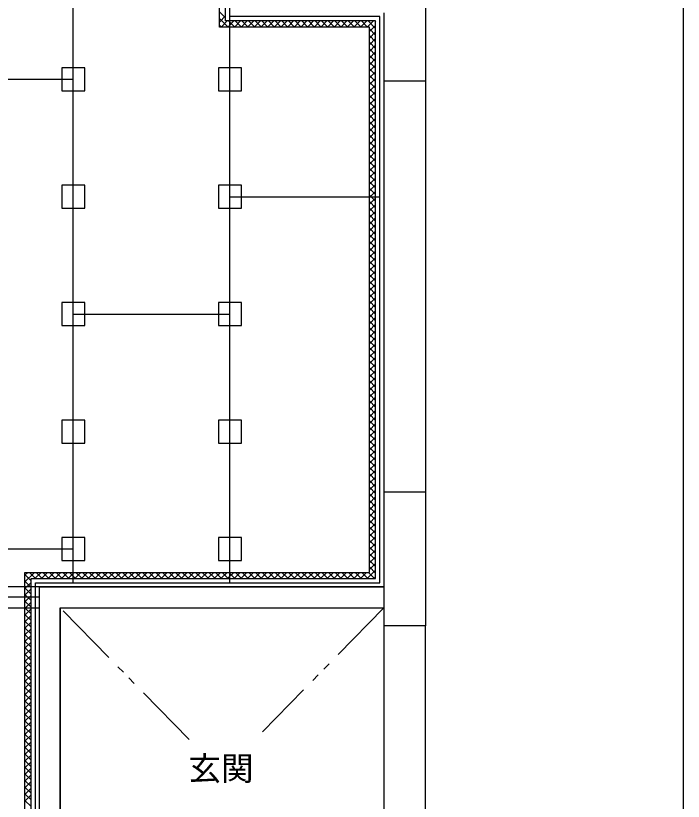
# Model space of a CAD drawing. Units: millimetres, scale not verified. Extents: x -6877 to 6873, y -4866 to 4752.
# Drawn here: x 4316 to 6873, y -51 to 2960 of the extents above; entities that cross this region are included whole.
import ezdxf
from ezdxf.enums import TextEntityAlignment as Align

# ---------------------------------------------------------------- set-up
doc = ezdxf.new("R2010")
doc.units = ezdxf.units.MM
doc.header["$LTSCALE"] = 50
doc.linetypes.add('DOUBLE_CHAIN1', pattern=[8.8, 5, -1, 0.6, -0.6, 0.6, -1])
for name, color, linetype in [('1-1_中線', 7, 'Continuous'), ('1-2_太線１', 3, 'Continuous'), ('1-3_太線２', 3, 'Continuous'), ('1-4_細線', 4, 'Continuous'), ('1-6_文字', 4, 'Continuous'), ('1-8_隠線', 4, 'DOUBLE_CHAIN1'), ('1-A_中線', 4, 'Continuous'), ('1-B_太線１', 2, 'Continuous'), ('F-3_太線２', 7, 'Continuous')]:
    doc.layers.add(name, color=color, linetype=linetype)
doc.styles.add('ＭＳ ゴシック', font='')
doc.styles.get('ＭＳ ゴシック').set_extended_font_data('MS Gothic')

msp = doc.modelspace()

# ---------------------------------------------------------------- linework, layer by layer
at = {"layer": '1-1_中線'}
for p, q in [((4536.12, 786.18), (4536.12, 3326.18)), ((5136.12, 786.18), (5136.12, 3326.18)), ((5711.12, 2956.18), (5136.12, 2956.18)), ((5711.12, 786.18), (5711.12, 2956.18)), ((3941.12, 2716.18), (4536.12, 2716.18)), ((5136.12, 2266.18), (5711.12, 2266.18)), ((4536.12, 1816.18), (5136.12, 1816.18)), ((3941.12, 916.18), (4536.12, 916.18)), ((4391.12, 786.18), (5711.12, 786.18)), ((4391.12, -673.82), (4391.12, 786.18))]:
    msp.add_line(p, q, dxfattribs=at)
at = {"layer": '1-2_太線１'}
msp.add_line((5726.12, 771.18), (5726.12, 691.18), dxfattribs=at)
for points in [[(5726.12, -658.82), (4406.12, -658.82), (4406.12, 771.18), (5726.12, 771.18)], [(4486.12, -578.82), (4486.12, 691.18), (5726.12, 691.18)]]:
    msp.add_lwpolyline(points, dxfattribs=at)
at = {"layer": '1-3_太線２'}
for p, q in [((5726.12, 2971.18), (5726.12, 2708.68)), ((5886.12, 1133.68), (5726.12, 1133.68)), ((5726.12, 1133.68), (5726.12, 621.18))]:
    msp.add_line(p, q, dxfattribs=at)
at = {"layer": '1-3_太線２', "color": 7}
for p, q in [((5726.12, 2708.68), (5726.12, 1133.68)), ((5886.12, 2708.68), (5886.12, 1133.68)), ((5726.12, 621.18), (5726.12, -178.82)), ((5886.12, -178.82), (5886.12, 621.18))]:
    msp.add_line(p, q, dxfattribs=at)
at = {"layer": '1-3_太線２'}
for points in [[(5886.12, 4370.75), (5886.12, 2708.68), (5726.12, 2708.68)], [(5886.12, 1133.68), (5886.12, 621.18), (5726.12, 621.18)]]:
    msp.add_lwpolyline(points, dxfattribs=at)
at = {"layer": '1-4_細線'}
for p, q in [((5726.12, 771.18), (1676.12, 771.18)), ((5726.12, 771.18), (5726.12, 691.18)), ((946.12, 691.18), (4406.12, 691.18)), ((4486.12, 691.18), (5726.12, 691.18)), ((4486.12, 691.18), (4486.12, -578.82))]:
    msp.add_line(p, q, dxfattribs=at)
msp.add_lwpolyline([(946.12, -128.82), (4406.12, -128.82), (4406.12, 691.18)], dxfattribs=at)
at = {"layer": '1-8_隠線'}
for p, q in [((4406.12, 731.18), (1636.12, 731.18)), ((4979.54, 185.83), (4486.12, 691.18)), ((5726.12, 691.18), (5261.68, 215.51))]:
    msp.add_line(p, q, dxfattribs=at)
at = {"layer": '1-A_中線'}
for p, q in [((5096.12, 2974.96), (5119.63, 2951.46)), ((5119.63, 2958.81), (5096.12, 2935.3)), ((5096.12, 2949.51), (5129.45, 2916.18)), ((5096.12, 2924.05), (5103.99, 2916.18)), ((5125.96, 2939.69), (5102.46, 2916.18)), ((5151.42, 2939.69), (5127.92, 2916.18)), ((5131.4, 2939.69), (5154.9, 2916.18)), ((5176.87, 2939.69), (5153.37, 2916.18)), ((5156.85, 2939.69), (5180.36, 2916.18)), ((5202.33, 2939.69), (5178.83, 2916.18)), ((5182.31, 2939.69), (5205.81, 2916.18)), ((5227.79, 2939.69), (5204.28, 2916.18)), ((5207.77, 2939.69), (5231.27, 2916.18)), ((5253.24, 2939.69), (5229.74, 2916.18)), ((5233.22, 2939.69), (5256.72, 2916.18)), ((5278.7, 2939.69), (5255.2, 2916.18)), ((5258.68, 2939.69), (5282.18, 2916.18)), ((5304.15, 2939.69), (5280.65, 2916.18)), ((5284.13, 2939.69), (5307.64, 2916.18)), ((5329.61, 2939.69), (5306.11, 2916.18)), ((5309.59, 2939.69), (5333.09, 2916.18)), ((5355.07, 2939.69), (5331.56, 2916.18)), ((5335.05, 2939.69), (5358.55, 2916.18)), ((5380.52, 2939.69), (5357.02, 2916.18)), ((5360.5, 2939.69), (5384, 2916.18)), ((5405.98, 2939.69), (5382.47, 2916.18)), ((5385.96, 2939.69), (5409.46, 2916.18)), ((5431.43, 2939.69), (5407.93, 2916.18)), ((5411.41, 2939.69), (5434.92, 2916.18)), ((5456.89, 2939.69), (5433.39, 2916.18)), ((5436.87, 2939.69), (5460.37, 2916.18)), ((5482.34, 2939.69), (5458.84, 2916.18)), ((5462.32, 2939.69), (5485.83, 2916.18)), ((5507.8, 2939.69), (5484.3, 2916.18)), ((5487.78, 2939.69), (5511.28, 2916.18)), ((5533.26, 2939.69), (5509.75, 2916.18)), ((5513.24, 2939.69), (5536.74, 2916.18)), ((5558.71, 2939.69), (5535.21, 2916.18)), ((5538.69, 2939.69), (5562.19, 2916.18)), ((5584.17, 2939.69), (5560.67, 2916.18)), ((5564.15, 2939.69), (5587.65, 2916.18)), ((5609.62, 2939.69), (5586.12, 2916.18)), ((5589.6, 2939.69), (5613.11, 2916.18)), ((5635.08, 2939.69), (5611.58, 2916.18)), ((5615.06, 2939.69), (5638.56, 2916.18)), ((5660.54, 2939.69), (5637.03, 2916.18)), ((5640.52, 2939.69), (5664.02, 2916.18)), ((5685.99, 2939.69), (5662.49, 2916.18)), ((5665.97, 2939.69), (5694.63, 2911.03)), ((5694.63, 2922.87), (5671.12, 2899.36)), ((5691.43, 2939.69), (5694.63, 2936.49)), ((5671.12, 2909.08), (5694.63, 2885.58)), ((5694.63, 2897.41), (5671.12, 2873.91)), ((5671.12, 2883.62), (5694.63, 2860.12)), ((5694.63, 2871.95), (5671.12, 2848.45)), ((5671.12, 2858.17), (5694.63, 2834.67)), ((5694.63, 2846.5), (5671.12, 2823)), ((5671.12, 2832.71), (5694.63, 2809.21)), ((5694.63, 2821.04), (5671.12, 2797.54)), ((5671.12, 2807.26), (5694.63, 2783.75)), ((5694.63, 2795.59), (5671.12, 2772.08)), ((5671.12, 2781.8), (5694.63, 2758.3)), ((5694.63, 2770.13), (5671.12, 2746.63)), ((5671.12, 2756.34), (5694.63, 2732.84)), ((5694.63, 2744.67), (5671.12, 2721.17)), ((5671.12, 2730.89), (5694.63, 2707.39)), ((5694.63, 2719.22), (5671.12, 2695.72)), ((5671.12, 2705.43), (5694.63, 2681.93)), ((5694.63, 2693.76), (5671.12, 2670.26)), ((5671.12, 2679.98), (5694.63, 2656.47)), ((5694.63, 2668.31), (5671.12, 2644.8)), ((5671.12, 2654.52), (5694.63, 2631.02)), ((5694.63, 2642.85), (5671.12, 2619.35)), ((5671.12, 2629.07), (5694.63, 2605.56)), ((5694.63, 2617.4), (5671.12, 2593.89)), ((5671.12, 2603.61), (5694.63, 2580.11)), ((5694.63, 2591.94), (5671.12, 2568.44)), ((5671.12, 2578.15), (5694.63, 2554.65)), ((5694.63, 2566.48), (5671.12, 2542.98)), ((5671.12, 2552.7), (5694.63, 2529.2)), ((5694.63, 2541.03), (5671.12, 2517.53)), ((5671.12, 2527.24), (5694.63, 2503.74)), ((5694.63, 2515.57), (5671.12, 2492.07)), ((5671.12, 2501.79), (5694.63, 2478.28)), ((5694.63, 2490.12), (5671.12, 2466.61)), ((5671.12, 2476.33), (5694.63, 2452.83)), ((5694.63, 2464.66), (5671.12, 2441.16)), ((5671.12, 2450.87), (5694.63, 2427.37)), ((5694.63, 2439.2), (5671.12, 2415.7)), ((5671.12, 2425.42), (5694.63, 2401.92)), ((5694.63, 2413.75), (5671.12, 2390.25)), ((5671.12, 2399.96), (5694.63, 2376.46)), ((5694.63, 2388.29), (5671.12, 2364.79)), ((5671.12, 2374.51), (5694.63, 2351)), ((5694.63, 2362.84), (5671.12, 2339.33)), ((5671.12, 2349.05), (5694.63, 2325.55)), ((5694.63, 2337.38), (5671.12, 2313.88)), ((5671.12, 2323.6), (5694.63, 2300.09)), ((5694.63, 2311.93), (5671.12, 2288.42)), ((5671.12, 2298.14), (5694.63, 2274.64)), ((5694.63, 2286.47), (5671.12, 2262.97)), ((5671.12, 2272.68), (5694.63, 2249.18)), ((5694.63, 2261.01), (5671.12, 2237.51)), ((5671.12, 2247.23), (5694.63, 2223.73)), ((5694.63, 2235.56), (5671.12, 2212.06)), ((5671.12, 2221.77), (5694.63, 2198.27)), ((5694.63, 2210.1), (5671.12, 2186.6)), ((5671.12, 2196.32), (5694.63, 2172.81)), ((5694.63, 2184.65), (5671.12, 2161.14)), ((5671.12, 2170.86), (5694.63, 2147.36)), ((5694.63, 2159.19), (5671.12, 2135.69)), ((5671.12, 2145.4), (5694.63, 2121.9)), ((5694.63, 2133.73), (5671.12, 2110.23)), ((5671.12, 2119.95), (5694.63, 2096.45)), ((5694.63, 2108.28), (5671.12, 2084.78)), ((5671.12, 2094.49), (5694.63, 2070.99)), ((5694.63, 2082.82), (5671.12, 2059.32)), ((5671.12, 2069.04), (5694.63, 2045.53)), ((5694.63, 2057.37), (5671.12, 2033.86)), ((5671.12, 2043.58), (5694.63, 2020.08)), ((5694.63, 2031.91), (5671.12, 2008.41)), ((5671.12, 2018.13), (5694.63, 1994.62)), ((5694.63, 2006.46), (5671.12, 1982.95)), ((5671.12, 1992.67), (5694.63, 1969.17)), ((5694.63, 1981), (5671.12, 1957.5)), ((5671.12, 1967.21), (5694.63, 1943.71)), ((5694.63, 1955.54), (5671.12, 1932.04)), ((5671.12, 1941.76), (5694.63, 1918.26)), ((5694.63, 1930.09), (5671.12, 1906.59)), ((5671.12, 1916.3), (5694.63, 1892.8)), ((5694.63, 1904.63), (5671.12, 1881.13)), ((5671.12, 1890.85), (5694.63, 1867.34)), ((5694.63, 1879.18), (5671.12, 1855.67)), ((5671.12, 1865.39), (5694.63, 1841.89)), ((5694.63, 1853.72), (5671.12, 1830.22)), ((5671.12, 1839.93), (5694.63, 1816.43)), ((5694.63, 1828.26), (5671.12, 1804.76)), ((5671.12, 1814.48), (5694.63, 1790.98)), ((5694.63, 1802.81), (5671.12, 1779.31)), ((5671.12, 1789.02), (5694.63, 1765.52)), ((5694.63, 1777.35), (5671.12, 1753.85)), ((5671.12, 1763.57), (5694.63, 1740.06)), ((5694.63, 1751.9), (5671.12, 1728.39)), ((5671.12, 1738.11), (5694.63, 1714.61)), ((5694.63, 1726.44), (5671.12, 1702.94)), ((5671.12, 1712.66), (5694.63, 1689.15)), ((5694.63, 1700.99), (5671.12, 1677.48)), ((5671.12, 1687.2), (5694.63, 1663.7)), ((5694.63, 1675.53), (5671.12, 1652.03)), ((5671.12, 1661.74), (5694.63, 1638.24)), ((5694.63, 1650.07), (5671.12, 1626.57)), ((5671.12, 1636.29), (5694.63, 1612.79)), ((5694.63, 1624.62), (5671.12, 1601.12)), ((5671.12, 1610.83), (5694.63, 1587.33)), ((5694.63, 1599.16), (5671.12, 1575.66)), ((5671.12, 1585.38), (5694.63, 1561.87)), ((5694.63, 1573.71), (5671.12, 1550.2)), ((5671.12, 1559.92), (5694.63, 1536.42)), ((5694.63, 1548.25), (5671.12, 1524.75)), ((5671.12, 1534.46), (5694.63, 1510.96)), ((5694.63, 1522.79), (5671.12, 1499.29)), ((5671.12, 1509.01), (5694.63, 1485.51)), ((5694.63, 1497.34), (5671.12, 1473.84)), ((5671.12, 1483.55), (5694.63, 1460.05)), ((5694.63, 1471.88), (5671.12, 1448.38)), ((5671.12, 1458.1), (5694.63, 1434.59)), ((5694.63, 1446.43), (5671.12, 1422.92)), ((5671.12, 1432.64), (5694.63, 1409.14)), ((5694.63, 1420.97), (5671.12, 1397.47)), ((5671.12, 1407.18), (5694.63, 1383.68)), ((5694.63, 1395.52), (5671.12, 1372.01)), ((5671.12, 1381.73), (5694.63, 1358.23)), ((5694.63, 1370.06), (5671.12, 1346.56)), ((5671.12, 1356.27), (5694.63, 1332.77)), ((5694.63, 1344.6), (5671.12, 1321.1)), ((5671.12, 1330.82), (5694.63, 1307.31)), ((5694.63, 1319.15), (5671.12, 1295.65)), ((5671.12, 1305.36), (5694.63, 1281.86)), ((5694.63, 1293.69), (5671.12, 1270.19)), ((5671.12, 1279.91), (5694.63, 1256.4)), ((5694.63, 1268.24), (5671.12, 1244.73)), ((5671.12, 1254.45), (5694.63, 1230.95)), ((5694.63, 1242.78), (5671.12, 1219.28)), ((5671.12, 1228.99), (5694.63, 1205.49)), ((5694.63, 1217.32), (5671.12, 1193.82)), ((5671.12, 1203.54), (5694.63, 1180.04)), ((5694.63, 1191.87), (5671.12, 1168.37)), ((5671.12, 1178.08), (5694.63, 1154.58)), ((5694.63, 1166.41), (5671.12, 1142.91)), ((5671.12, 1152.63), (5694.63, 1129.12)), ((5694.63, 1140.96), (5671.12, 1117.45)), ((5671.12, 1127.17), (5694.63, 1103.67)), ((5694.63, 1115.5), (5671.12, 1092)), ((5671.12, 1101.71), (5694.63, 1078.21)), ((5694.63, 1090.04), (5671.12, 1066.54)), ((5671.12, 1076.26), (5694.63, 1052.76)), ((5694.63, 1064.59), (5671.12, 1041.09)), ((5671.12, 1050.8), (5694.63, 1027.3)), ((5694.63, 1039.13), (5671.12, 1015.63)), ((5671.12, 1025.35), (5694.63, 1001.84)), ((5694.63, 1013.68), (5671.12, 990.17)), ((5671.12, 999.89), (5694.63, 976.39)), ((5694.63, 988.22), (5671.12, 964.72)), ((5671.12, 974.44), (5694.63, 950.93)), ((5694.63, 962.77), (5671.12, 939.26)), ((5671.12, 948.98), (5694.63, 925.48)), ((5694.63, 937.31), (5671.12, 913.81)), ((5671.12, 923.52), (5694.63, 900.02)), ((5694.63, 911.85), (5671.12, 888.35)), ((5671.12, 898.07), (5694.63, 874.57)), ((5694.63, 886.4), (5671.12, 862.9)), ((5671.12, 872.61), (5694.63, 849.11)), ((5694.63, 860.94), (5671.12, 837.44)), ((5671.12, 847.16), (5694.63, 823.65)), ((4361.62, 826.18), (4351.12, 815.69)), ((4387.08, 826.18), (4351.12, 790.23)), ((4351.12, 818), (4374.63, 794.49)), ((4368.39, 826.18), (4391.89, 802.68)), ((4412.53, 826.18), (4389.03, 802.68)), ((4393.85, 826.18), (4417.35, 802.68)), ((4437.99, 826.18), (4414.48, 802.68)), ((4419.3, 826.18), (4442.8, 802.68)), ((4463.44, 826.18), (4439.94, 802.68)), ((4444.76, 826.18), (4468.26, 802.68)), ((4488.9, 826.18), (4465.4, 802.68)), ((4470.21, 826.18), (4493.72, 802.68)), ((4514.35, 826.18), (4490.85, 802.68)), ((4495.67, 826.18), (4519.17, 802.68)), ((4539.81, 826.18), (4516.31, 802.68)), ((4521.13, 826.18), (4544.63, 802.68)), ((4565.27, 826.18), (4541.76, 802.68)), ((4546.58, 826.18), (4570.08, 802.68)), ((4590.72, 826.18), (4567.22, 802.68)), ((4572.04, 826.18), (4595.54, 802.68)), ((4616.18, 826.18), (4592.68, 802.68)), ((4597.49, 826.18), (4621, 802.68)), ((4641.63, 826.18), (4618.13, 802.68)), ((4622.95, 826.18), (4646.45, 802.68)), ((4667.09, 826.18), (4643.59, 802.68)), ((4648.4, 826.18), (4671.91, 802.68)), ((4692.55, 826.18), (4669.04, 802.68)), ((4673.86, 826.18), (4697.36, 802.68)), ((4718, 826.18), (4694.5, 802.68)), ((4699.32, 826.18), (4722.82, 802.68)), ((4743.46, 826.18), (4719.95, 802.68)), ((4724.77, 826.18), (4748.27, 802.68)), ((4768.91, 826.18), (4745.41, 802.68)), ((4750.23, 826.18), (4773.73, 802.68)), ((4794.37, 826.18), (4770.87, 802.68)), ((4775.68, 826.18), (4799.19, 802.68)), ((4819.83, 826.18), (4796.32, 802.68)), ((4801.14, 826.18), (4824.64, 802.68)), ((4845.28, 826.18), (4821.78, 802.68)), ((4826.6, 826.18), (4850.1, 802.68)), ((4870.74, 826.18), (4847.23, 802.68)), ((4852.05, 826.18), (4875.55, 802.68)), ((4896.19, 826.18), (4872.69, 802.68)), ((4877.51, 826.18), (4901.01, 802.68)), ((4921.65, 826.18), (4898.15, 802.68)), ((4902.96, 826.18), (4926.47, 802.68)), ((4947.1, 826.18), (4923.6, 802.68)), ((4928.42, 826.18), (4951.92, 802.68)), ((4972.56, 826.18), (4949.06, 802.68)), ((4953.87, 826.18), (4977.38, 802.68)), ((4998.02, 826.18), (4974.51, 802.68)), ((4979.33, 826.18), (5002.83, 802.68)), ((5023.47, 826.18), (4999.97, 802.68)), ((5004.79, 826.18), (5028.29, 802.68)), ((5048.93, 826.18), (5025.43, 802.68)), ((5030.24, 826.18), (5053.74, 802.68)), ((5074.38, 826.18), (5050.88, 802.68)), ((5055.7, 826.18), (5079.2, 802.68)), ((5099.84, 826.18), (5076.34, 802.68)), ((5081.15, 826.18), (5104.66, 802.68)), ((5125.3, 826.18), (5101.79, 802.68)), ((5106.61, 826.18), (5130.11, 802.68)), ((5150.75, 826.18), (5127.25, 802.68)), ((5132.07, 826.18), (5155.57, 802.68)), ((5176.21, 826.18), (5152.7, 802.68)), ((5157.52, 826.18), (5181.02, 802.68)), ((5201.66, 826.18), (5178.16, 802.68)), ((5182.98, 826.18), (5206.48, 802.68)), ((5227.12, 826.18), (5203.62, 802.68)), ((5208.43, 826.18), (5231.94, 802.68)), ((5252.57, 826.18), (5229.07, 802.68)), ((5233.89, 826.18), (5257.39, 802.68)), ((5278.03, 826.18), (5254.53, 802.68)), ((5259.35, 826.18), (5282.85, 802.68)), ((5303.49, 826.18), (5279.98, 802.68)), ((5284.8, 826.18), (5308.3, 802.68)), ((5328.94, 826.18), (5305.44, 802.68)), ((5310.26, 826.18), (5333.76, 802.68)), ((5354.4, 826.18), (5330.9, 802.68)), ((5335.71, 826.18), (5359.22, 802.68)), ((5379.85, 826.18), (5356.35, 802.68)), ((5361.17, 826.18), (5384.67, 802.68)), ((5405.31, 826.18), (5381.81, 802.68)), ((5386.62, 826.18), (5410.13, 802.68)), ((5430.77, 826.18), (5407.26, 802.68)), ((5412.08, 826.18), (5435.58, 802.68)), ((5456.22, 826.18), (5432.72, 802.68)), ((5437.54, 826.18), (5461.04, 802.68)), ((5481.68, 826.18), (5458.17, 802.68)), ((5462.99, 826.18), (5486.49, 802.68)), ((5507.13, 826.18), (5483.63, 802.68)), ((5488.45, 826.18), (5511.95, 802.68)), ((5532.59, 826.18), (5509.09, 802.68)), ((5513.9, 826.18), (5537.41, 802.68)), ((5558.04, 826.18), (5534.54, 802.68)), ((5539.36, 826.18), (5562.86, 802.68)), ((5583.5, 826.18), (5560, 802.68)), ((5564.82, 826.18), (5588.32, 802.68)), ((5608.96, 826.18), (5585.45, 802.68)), ((5590.27, 826.18), (5613.77, 802.68)), ((5634.41, 826.18), (5610.91, 802.68)), ((5615.73, 826.18), (5639.23, 802.68)), ((5659.87, 826.18), (5636.37, 802.68)), ((5641.18, 826.18), (5664.69, 802.68)), ((5694.63, 835.49), (5661.82, 802.68)), ((5666.64, 826.18), (5690.14, 802.68)), ((4351.12, 792.54), (4374.63, 769.04)), ((4374.63, 788.28), (4351.12, 764.78)), ((5694.63, 810.03), (5687.28, 802.68)), ((4351.12, 767.08), (4374.63, 743.58)), ((4374.63, 762.82), (4351.12, 739.32)), ((4351.12, 741.63), (4374.63, 718.13)), ((4374.63, 737.37), (4351.12, 713.86)), ((4351.12, 716.17), (4374.63, 692.67)), ((4374.63, 711.91), (4351.12, 688.41)), ((4351.12, 690.72), (4374.63, 667.21)), ((4374.63, 686.46), (4351.12, 662.95)), ((4351.12, 665.26), (4374.63, 641.76)), ((4374.63, 661), (4351.12, 637.5)), ((4351.12, 639.81), (4374.63, 616.3)), ((4374.63, 635.54), (4351.12, 612.04)), ((4351.12, 614.35), (4374.63, 590.85)), ((4374.63, 610.09), (4351.12, 586.59)), ((4351.12, 588.89), (4374.63, 565.39)), ((4374.63, 584.63), (4351.12, 561.13)), ((4351.12, 563.44), (4374.63, 539.94)), ((4374.63, 559.18), (4351.12, 535.67)), ((4351.12, 537.98), (4374.63, 514.48)), ((4374.63, 533.72), (4351.12, 510.22)), ((4351.12, 512.53), (4374.63, 489.02)), ((4374.63, 508.26), (4351.12, 484.76)), ((4351.12, 487.07), (4374.63, 463.57)), ((4374.63, 482.81), (4351.12, 459.31)), ((4351.12, 461.61), (4374.63, 438.11)), ((4374.63, 457.35), (4351.12, 433.85)), ((4351.12, 436.16), (4374.63, 412.66)), ((4374.63, 431.9), (4351.12, 408.39)), ((4351.12, 410.7), (4374.63, 387.2)), ((4374.63, 406.44), (4351.12, 382.94)), ((4351.12, 385.25), (4374.63, 361.74)), ((4374.63, 380.99), (4351.12, 357.48)), ((4351.12, 359.79), (4374.63, 336.29)), ((4374.63, 355.53), (4351.12, 332.03)), ((4351.12, 334.34), (4374.63, 310.83)), ((4374.63, 330.07), (4351.12, 306.57)), ((4351.12, 308.88), (4374.63, 285.38)), ((4374.63, 304.62), (4351.12, 281.12)), ((4351.12, 283.42), (4374.63, 259.92)), ((4374.63, 279.16), (4351.12, 255.66)), ((4351.12, 257.97), (4374.63, 234.47)), ((4374.63, 253.71), (4351.12, 230.2)), ((4351.12, 232.51), (4374.63, 209.01)), ((4374.63, 228.25), (4351.12, 204.75)), ((4351.12, 207.06), (4374.63, 183.55)), ((4374.63, 202.79), (4351.12, 179.29)), ((4351.12, 181.6), (4374.63, 158.1)), ((4374.63, 177.34), (4351.12, 153.84)), ((4351.12, 156.14), (4374.63, 132.64)), ((4374.63, 151.88), (4351.12, 128.38)), ((4351.12, 130.69), (4374.63, 107.19)), ((4374.63, 126.43), (4351.12, 102.92)), ((4351.12, 105.23), (4374.63, 81.73)), ((4374.63, 100.97), (4351.12, 77.47)), ((4351.12, 79.78), (4374.63, 56.27)), ((4374.63, 75.52), (4351.12, 52.01)), ((4351.12, 54.32), (4374.63, 30.82)), ((4374.63, 50.06), (4351.12, 26.56)), ((4351.12, 28.87), (4374.63, 5.36)), ((4374.63, 24.6), (4351.12, 1.1)), ((4351.12, 3.41), (4374.63, -20.09)), ((4374.63, -0.85), (4351.12, -24.35)), ((4351.12, -22.05), (4374.63, -45.55)), ((4374.63, -26.31), (4351.12, -49.81)), ((4351.12, -47.5), (4374.63, -71))]:
    msp.add_line(p, q, dxfattribs=at)
for points in [[(4374.63, -690.31), (4374.63, 802.68), (5694.63, 802.68), (5694.63, 2939.69), (5119.63, 2939.69), (5119.63, 3309.69), (1047.62, 3309.69), (1047.62, 1789.69), (-1075.37, 1789.69), (-1075.37, 3309.69), (-5442.38, 3309.69), (-5442.38, -2667.32), (-1345.37, -2667.32), (-1345.37, -2157.32), (-932.38, -2157.32), (-932.38, -2667.32), (5119.63, -2667.32), (5119.63, -2297.32), (5694.63, -2297.32)], [(5096.12, 2916.18), (5096.12, 3286.18), (1071.12, 3286.18)], [(5671.12, -713.82), (4351.12, -713.82), (4351.12, 826.18), (5671.12, 826.18), (5671.12, 2916.18), (5096.12, 2916.18)]]:
    msp.add_lwpolyline(points, dxfattribs=at)
at = {"layer": '1-B_太線１'}
for points in [[(4492.12, 2760.18), (4492.12, 2672.18), (4580.12, 2672.18), (4580.12, 2760.18)], [(5092.12, 2760.18), (5092.12, 2672.18), (5180.12, 2672.18), (5180.12, 2760.18)], [(4492.12, 2310.18), (4492.12, 2222.18), (4580.12, 2222.18), (4580.12, 2310.18)], [(5092.12, 2310.18), (5092.12, 2222.18), (5180.12, 2222.18), (5180.12, 2310.18)], [(4492.12, 1860.18), (4492.12, 1772.18), (4580.12, 1772.18), (4580.12, 1860.18)], [(5092.12, 1860.18), (5092.12, 1772.18), (5180.12, 1772.18), (5180.12, 1860.18)], [(4492.12, 1410.18), (4492.12, 1322.18), (4580.12, 1322.18), (4580.12, 1410.18)], [(5092.12, 1410.18), (5092.12, 1322.18), (5180.12, 1322.18), (5180.12, 1410.18)], [(4492.12, 960.18), (4492.12, 872.18), (4580.12, 872.18), (4580.12, 960.18)], [(5092.12, 960.18), (5092.12, 872.18), (5180.12, 872.18), (5180.12, 960.18)]]:
    msp.add_lwpolyline(points, close=True, dxfattribs=at)
at = {"layer": 'F-3_太線２', "color": 3}
msp.add_line((6873.33, 4752.5), (6873.33, -4747.5), dxfattribs=at)

# ---------------------------------------------------------------- texts
at = {"layer": '1-6_文字', "style": 'ＭＳ ゴシック'}
msp.add_text('玄関', height=91.64, dxfattribs=at).set_placement((4977.01, 1.86), align=Align.BOTTOM_LEFT)

doc.saveas('drawing.dxf')
